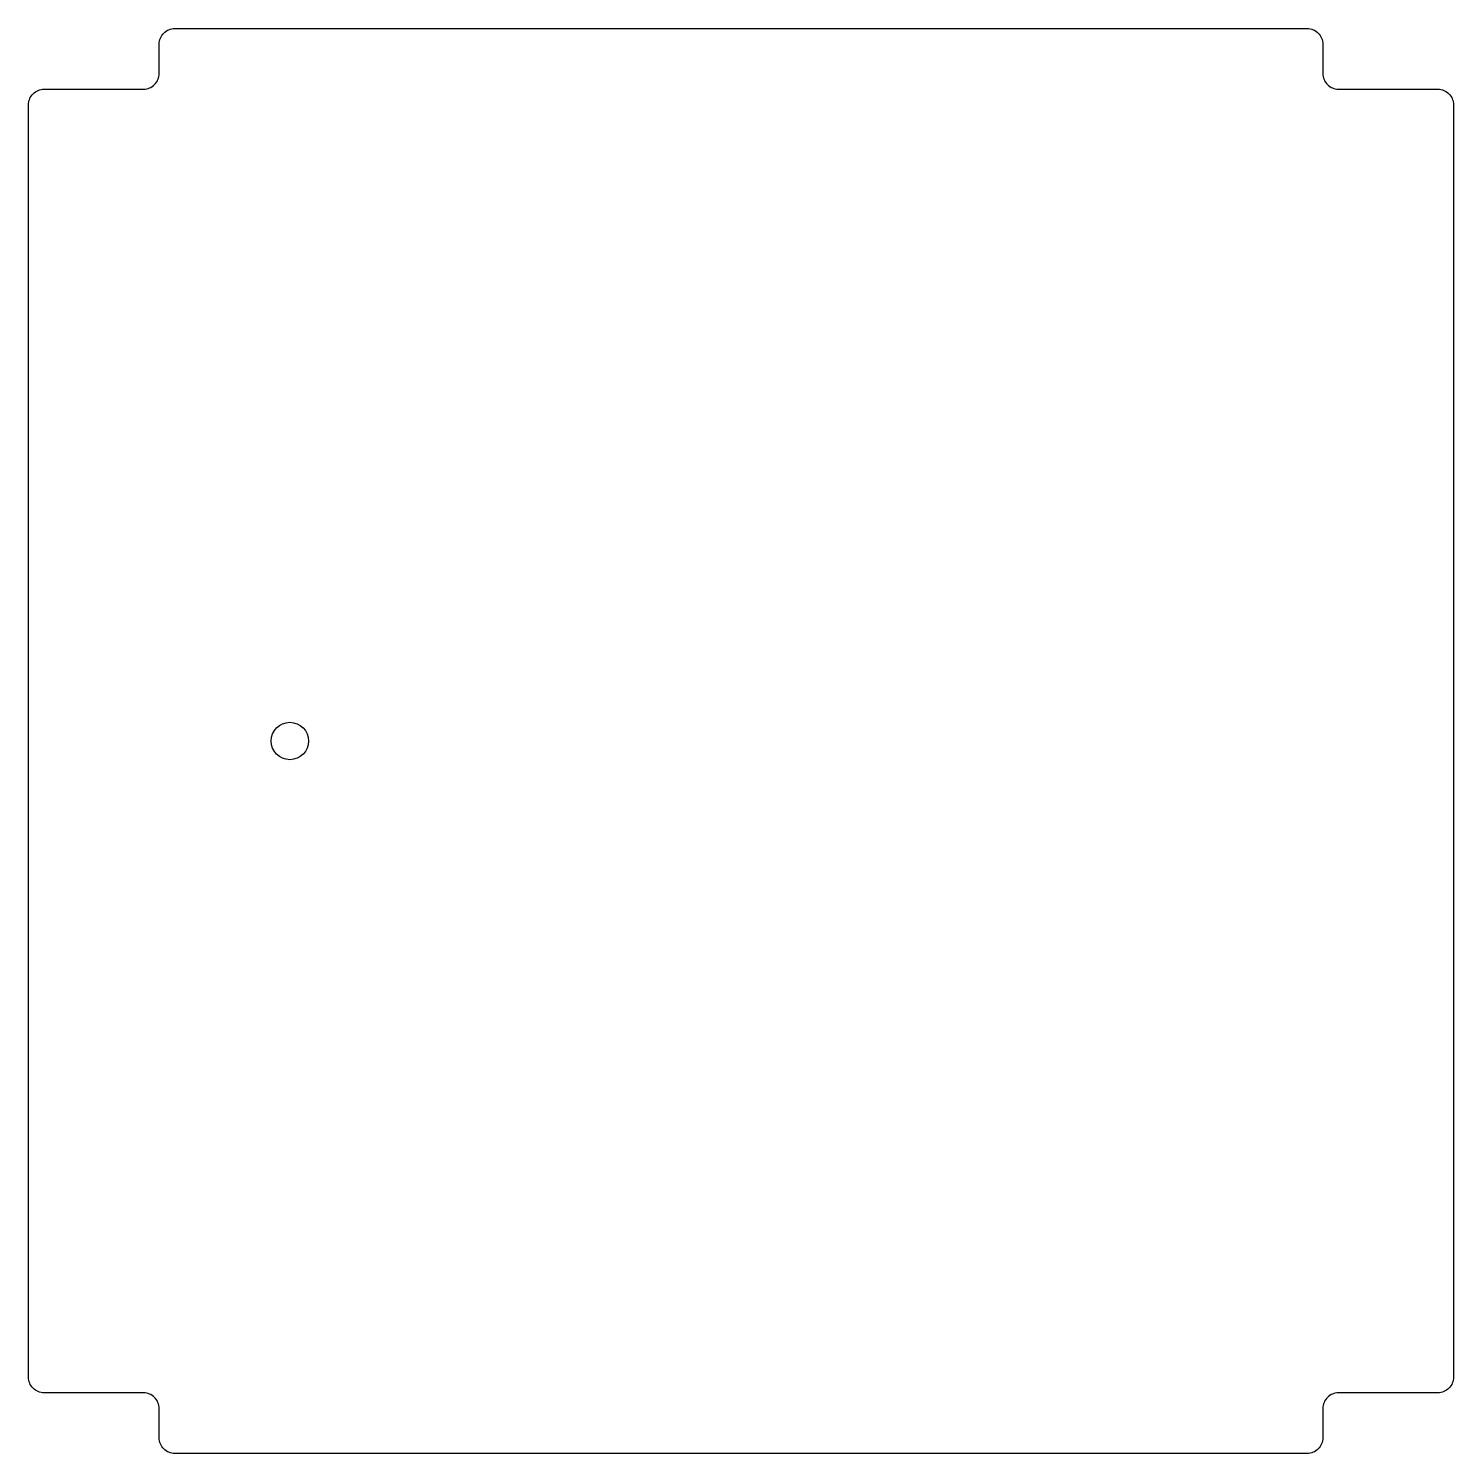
# Model space of a CAD drawing. Header units: millimetres. Extents: x -229 to 229, y -229 to 229.
import ezdxf

# ---------------------------------------------------------------- set-up
doc = ezdxf.new("R2010")
doc.units = ezdxf.units.MM
doc.layers.get('0').update_dxf_attribs({"linetype": 'CONTINUOUS'})

msp = doc.modelspace()

# ---------------------------------------------------------------- linework, layer by layer
msp.add_lwpolyline([(-229, -204.5), (-229, 204.5, -0.414214), (-224, 209.5), (-192, 209.5, 0.414214), (-187, 214.5), (-187, 224, -0.414214), (-182, 229), (182, 229, -0.414214), (187, 224), (187, 214.5, 0.414214), (192, 209.5), (224, 209.5, -0.414214), (229, 204.5), (229, -204.5, -0.414214), (224, -209.5), (192, -209.5, 0.414214), (187, -214.5), (187, -224, -0.414214), (182, -229), (-182, -229, -0.414214), (-187, -224), (-187, -214.5, 0.414214), (-192, -209.5), (-224, -209.5, -0.414214)], format="xyb", close=True)
msp.add_circle((-145, 0), 6)

doc.saveas('drawing.dxf')
